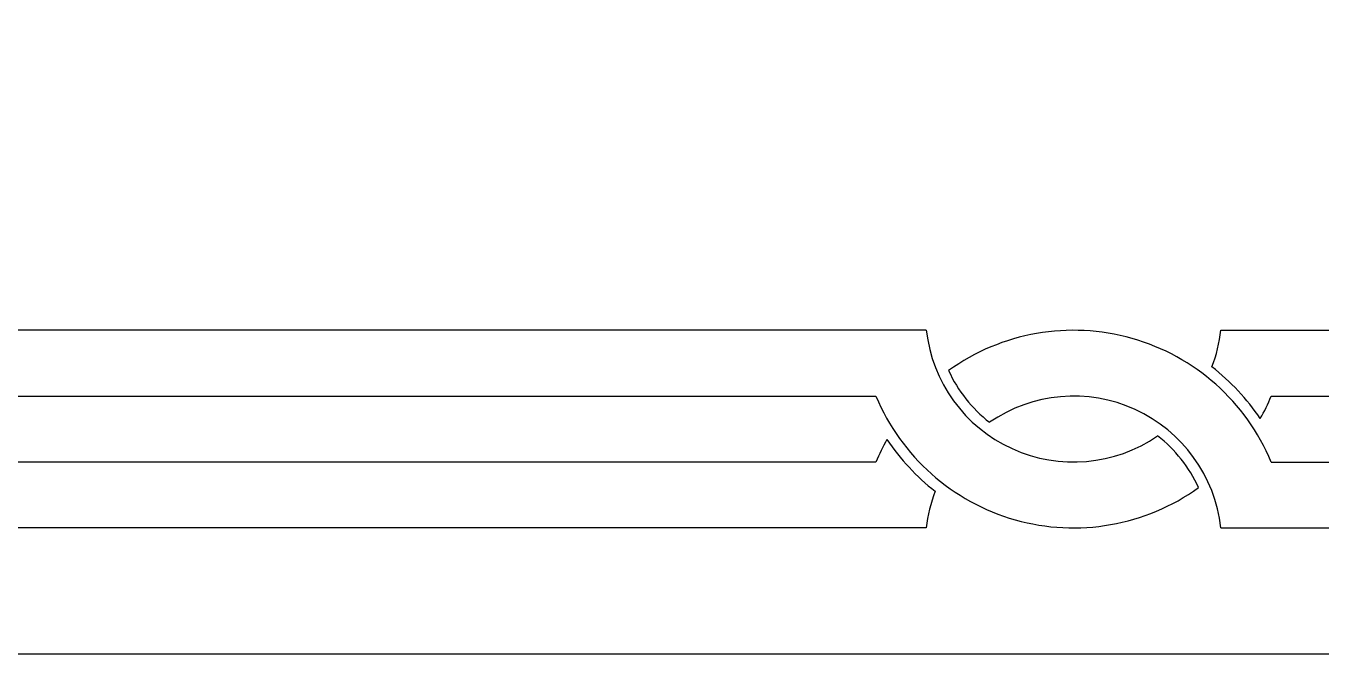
# Model space of a CAD drawing. Extents: x -809667 to 586099, y 3084146 to 3634412.
# Drawn here: x 380307.7 to 380363.6, y 3087090.5 to 3087117.6 of the extents above; entities that cross this region are included whole.
import ezdxf

# ---------------------------------------------------------------- set-up
doc = ezdxf.new("R2010")
doc.units = 0
doc.header["$LTSCALE"] = 0.5
doc.layers.add('PUB_TITLE', color=4, linetype='CONTINUOUS')

msp = doc.modelspace()

# ---------------------------------------------------------------- linework, layer by layer
at = {"layer": 'PUB_TITLE'}
for p, q in [((380346.582, 3087104.451), (380226.846, 3087104.451)), ((380359.302, 3087104.451), (380479.038, 3087104.451)), ((380226.846, 3087101.606), (380344.409, 3087101.606)), ((380361.475, 3087101.606), (380479.038, 3087101.606)), ((380344.409, 3087098.762), (380226.372, 3087098.762)), ((380361.475, 3087098.762), (380479.512, 3087098.762)), ((380346.582, 3087095.918), (380223.528, 3087095.918)), ((380359.302, 3087095.918), (380482.356, 3087095.918))]:
    msp.add_line(p, q, dxfattribs=at)
msp.add_lwpolyline([(380203.954, 3087090.467), (380203.954, 3087300.467), (380500.954, 3087300.467), (380500.954, 3087090.467)], close=True, dxfattribs=at)
for centre, radius, start, end in [((380352.942, 3087105.162), 6.4, 186.3794, 304.5498), ((380352.942, 3087095.207), 9.244, 22.6199, 125.7116), ((380352.942, 3087105.162), 6.4, 339.0211, 353.6206), ((380352.942, 3087105.162), 5.926, 204.4144, 232.23), ((380352.942, 3087095.207), 9.718, 33.9627, 52.0565), ((380352.942, 3087105.162), 9.244, 202.6199, 305.7116), ((380352.942, 3087095.207), 6.4, 6.3794, 124.5498), ((380352.942, 3087105.162), 9.244, 330.6843, 337.3801), ((380352.942, 3087095.207), 5.926, 24.4144, 52.23), ((380352.942, 3087095.207), 9.244, 150.6843, 157.3801), ((380352.942, 3087105.162), 9.718, 213.9627, 232.0565), ((380352.942, 3087095.207), 6.4, 159.0211, 173.6206)]:
    msp.add_arc(centre, radius, start, end, dxfattribs=at)

doc.saveas('drawing.dxf')
